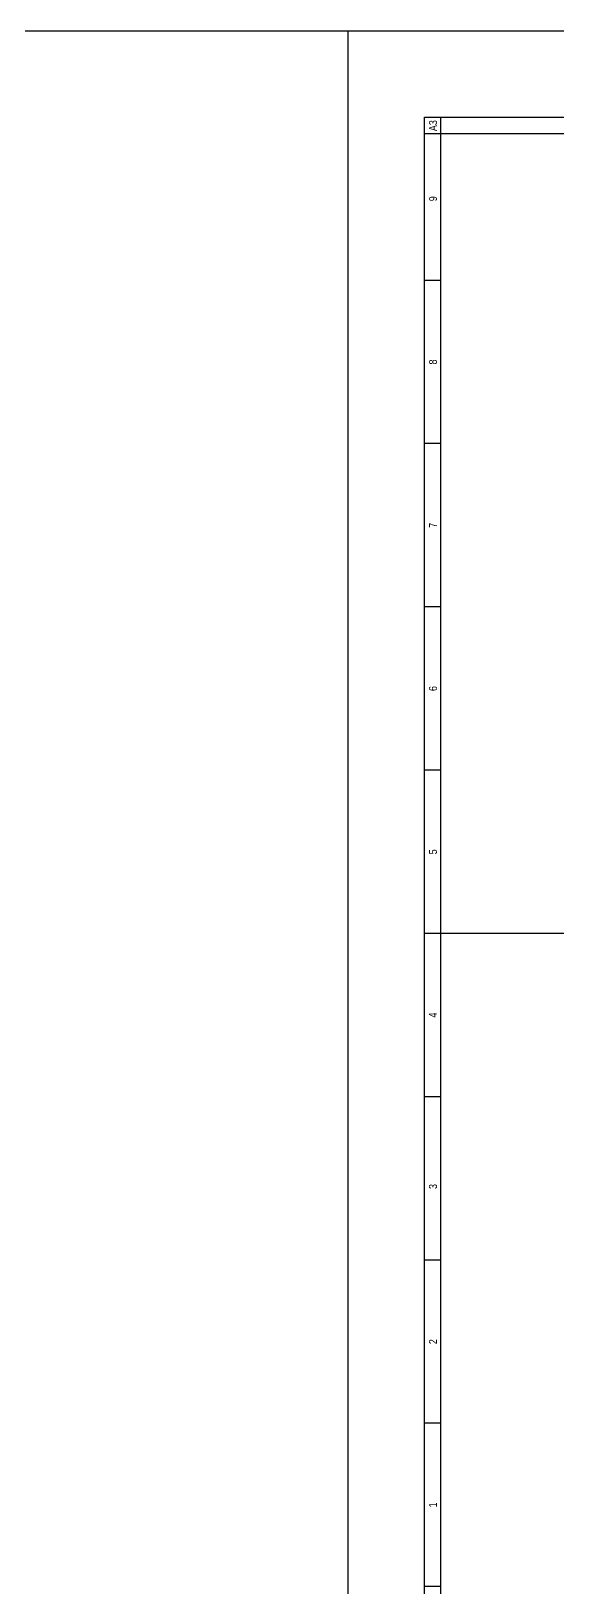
# Model space of a CAD drawing. Header units: centimetres. Extents: x 0 to 13208, y -30 to 2970.
# Drawn here: x 10909 to 11214, y 2068 to 2970 of the extents above; entities that cross this region are included whole.
import ezdxf
from ezdxf.enums import TextEntityAlignment as Align

# ---------------------------------------------------------------- set-up
doc = ezdxf.new("R2010")
doc.units = ezdxf.units.CM
for name, color, linetype in [('SCOTT-CERCEVE', 7, 'CONTINUOUS'), ('SCOTT-ELEKTRIK', 3, 'CONTINUOUS'), ('SCOTT-ELEKTRIK-YAZI', 4, 'CONTINUOUS')]:
    doc.layers.add(name, color=color, linetype=linetype)
doc.styles.get("Standard").update_dxf_attribs({"font": 'arial.ttf', "width": 0.8})

msp = doc.modelspace()

# ---------------------------------------------------------------- linework, layer by layer
at = {"layer": 'SCOTT-CERCEVE'}
msp.add_line((11092.9, 0), (11092.9, 2970), dxfattribs=at)
for points in [[(0, 0), (13207.89, 0), (13207.89, 2970), (0, 2970)], [(100, 0), (13182.89, 0), (13182.89, 2970), (100, 2970)]]:
    msp.add_lwpolyline(points, close=True, dxfattribs=at)
at = {"layer": 'SCOTT-ELEKTRIK'}
for p, q in [((11137.09, 1974.44), (11137.09, 2920.2)), ((11137.09, 2920.2), (11803.84, 2920.2)), ((11146.55, 1983.9), (11146.55, 2920.2)), ((11137.09, 2910.74), (11766.01, 2910.74)), ((11146.55, 2825.62), (11137.09, 2825.62)), ((11146.55, 2731.05), (11137.09, 2731.05)), ((11146.55, 2636.47), (11137.09, 2636.47)), ((11146.55, 2541.9), (11137.09, 2541.9)), ((11146.55, 2447.32), (11137.09, 2447.32)), ((11766.01, 2447.32), (11146.55, 2447.32)), ((11146.55, 2352.75), (11137.09, 2352.75)), ((11146.55, 2258.17), (11137.09, 2258.17)), ((11146.55, 2163.6), (11137.09, 2163.6)), ((11146.55, 2069.02), (11137.09, 2069.02))]:
    msp.add_line(p, q, dxfattribs=at)

# ---------------------------------------------------------------- texts
at = {"layer": 'SCOTT-ELEKTRIK-YAZI', "width": 0.8}
msp.add_text('A3', height=4.634, rotation=90, dxfattribs=at).set_placement((11144.28, 2912.07))
for s, p in [('9', (11144.28, 2872.91)), ('8', (11144.28, 2778.34)), ('7', (11144.28, 2683.76)), ('6', (11144.28, 2589.18)), ('5', (11144.28, 2494.61)), ('4', (11144.28, 2400.03)), ('3', (11144.28, 2300.73)), ('2', (11144.28, 2210.88)), ('1', (11144.28, 2116.31))]:
    msp.add_text(s, height=4.63, rotation=90, dxfattribs=at).set_placement(p, align=Align.CENTER)

doc.saveas('drawing.dxf')
